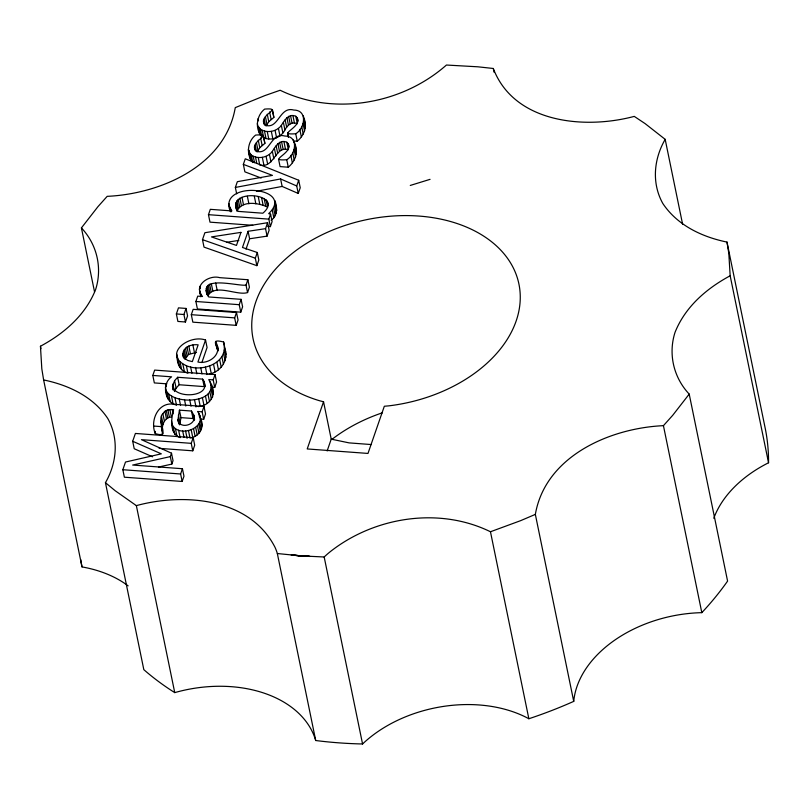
<?xml version="1.0" encoding="UTF-8"?>
<svg xmlns="http://www.w3.org/2000/svg" width="809" height="809" viewBox="0 0 809 809"><rect width="100%" height="100%" fill="white"/><g stroke="black" fill="none" stroke-linecap="round" stroke-linejoin="round"><path stroke-width="1.21" d="M201.866 362.574L207.074 347.516L205.537 340.033C188.922 333.955 161.962 354.382 186.373 365.708C202.452 372.747 229.362 362.725 223.608 341.985C211.837 339.032 215.376 342.824 218.076 350.954L215.548 341.711M209.106 374.051C220.179 372.282 228.714 360.46 225.145 349.468M251.296 155.095C257.808 159.515 267.678 157.755 272.35 151.414C275.434 146.419 279.742 138.986 286.791 142.232L288.196 143.8C293.586 153.245 266.353 161.193 286.74 159.727C295.922 154.357 298.956 136.094 284.798 136.033C270.509 131.918 269.781 155.379 256.625 151.303L255.199 149.796C249.819 141.12 274.888 133.586 255.634 135.073C247.271 141.535 246.057 154.752 252.823 162.579L251.296 155.095L248.798 151.667L248.343 149.554M278.549 159.13L280.086 166.603L288.277 167.21C295.032 161.648 298.683 152.395 294.891 143.992M260.286 129.116C266.798 133.536 276.678 131.776 281.34 125.425C284.424 120.44 288.732 113.007 295.781 116.253L297.186 117.821C302.576 127.266 275.353 135.214 295.73 133.748C304.912 128.378 307.946 110.115 293.788 110.054C279.499 105.939 278.771 129.4 265.615 125.324L264.189 123.817C258.809 115.141 283.878 107.607 264.634 109.094C256.402 115.566 254.805 128.762 261.823 136.6L260.286 129.116L257.788 125.688L257.333 123.575M293.758 140.968L297.267 141.231C304.032 135.669 307.673 126.416 303.891 118.013M179.102 437.234C169.405 432.744 171.205 418.233 173.611 409.708C169.647 409.142 164.965 409.799 162.862 413.702C155.581 420.184 171.741 439.257 155.247 433.533C149.746 420.538 158.311 401.203 174.329 404.318L203.979 406.502L205.516 413.986L203.676 419.295L200.207 419.042M155.247 433.533L155.338 431.369M249.88 157.037L249.981 154.701M258.971 128.722L259.325 133.161M178.819 423.967L177.929 419.8L179.436 410.143L191.47 411.033L193.806 415.138L194.463 418.344M179.699 424.877L180.973 417.626L179.436 410.143M247.554 292.555L249.405 287.205L247.867 279.732L219.735 277.659C209.035 274.494 192.643 285.516 202.543 296.498L197.73 296.145L195.879 301.484L197.416 308.967L240.758 312.163L242.609 306.823L241.072 299.34L208.712 296.954C195.556 273.725 239.09 286.73 246.017 285.071L247.554 292.555C237.189 296.094 215.073 283.008 207.862 295.801L206.325 288.328M162.306 428.608C162.457 423.42 165.471 417.07 171.387 417.06L169.86 409.576M235.611 204.768C237.624 188.537 283.383 195.738 262.854 213.212L238.018 211.371L235.884 207.064L235.611 204.768L236.926 211.179M193.806 415.138C197.396 424.867 179.355 429.973 177.929 419.8M175.644 404.884C164.379 401.325 161.729 383.476 171.589 376.832L152.81 375.437L154.661 370.097L215.042 374.557L216.569 382.03L214.729 387.38L211.402 387.127M267.86 226.419L270.378 226.611L272.107 221.605L270.57 214.122L268.679 213.637C296.954 186.606 216.761 179.709 230.383 211.584M271.106 220.25C277.831 215.831 277.356 207.205 274.868 200.501M171.973 424.108C178.304 439.499 209.976 426.95 197.517 411.478L202.139 411.821L203.676 419.295M188.457 430.479L189.994 437.962C199.206 436.991 205.152 427 200.511 418.475M165.734 389.766C172.58 406.3 221.959 403.024 208.762 379.573L213.192 379.896L214.729 387.38M198.104 406.583C209.743 405.865 216.974 394.984 211.351 384.164M172.479 386.065L174.582 380.705L177.646 377.277L202.634 379.118C214.597 397.148 175.159 399.798 172.479 386.065L173.136 389.271M182.935 353.776C183.643 346.474 191.915 344.078 198.144 344.826L192.33 361.623L187.779 360.47L184.624 358.377L183.016 355.475L182.935 353.776L183.815 358.043M81.416 227.905C97.009 244.47 102.541 267.921 95.593 289.632C85.441 315.136 64.144 333.5 40.45 346.232L41.815 368.813L43.625 379.937C68.674 385.114 93.136 396.622 107.749 418.445C119.115 438.7 116.86 462.96 105.443 482.67L143.82 669.65A348.568 240.819 -11.6 0 0 174.734 692.615A116.193 80.273 -11.6 0 1 315.712 740.518A348.568 240.819 -11.6 0 0 362.563 743.977A116.193 80.273 -11.6 0 1 528.853 718.746A348.568 240.819 -11.6 0 0 573.723 701.373L535.346 514.382C545.468 456.043 610.006 428.092 663.431 425.665L672.663 415.371L689.207 394.104C673.614 377.55 668.072 354.089 675.019 332.388C685.172 306.884 706.469 288.52 730.163 275.778L728.798 253.197L726.988 242.083C701.939 236.906 677.477 225.387 662.874 203.575C651.508 183.309 653.753 159.06 665.18 139.35L645.137 123.635L634.256 116.385C584.907 129.602 514.2 123.302 493.288 68.482L477.856 66.803L446.437 65.033C402.083 104.179 333.965 116.375 280.147 90.254L264.917 95.583L235.267 107.627C225.145 165.966 160.607 193.917 107.182 196.344L97.96 206.649L81.416 227.905L94.542 291.877M252.762 225.306L209.996 222.151L208.459 214.678L210.31 209.329L231.89 210.927L229.291 206.244M176.362 313.953L178.465 307.865L186.03 308.431L187.567 315.904L185.463 321.992L177.899 321.436L176.362 313.953L183.926 314.509L185.463 321.992M192.764 450.815L191.227 443.342L141.433 439.661L171.498 453.192L170.315 456.61L132.656 465.054L182.44 468.724L183.977 476.198L182.156 481.456L124.374 477.199L122.837 469.716L125.496 462.04L161.325 453.839L132.686 441.269L135.396 433.452L193.179 437.709L194.706 445.193L192.764 450.815L159.151 448.338M267.607 222.708L265.544 228.654L248.08 231.293L242.478 247.473L257.292 252.499L258.829 259.982L256.858 265.665L204.02 247.129L202.483 239.656L204.879 232.719L267.607 222.708L269.134 230.191L267.081 236.127L249.607 238.776L246.007 249.172M183.926 314.509L186.03 308.431M191.308 314.681L193.159 309.331L236.511 312.527L238.048 320.01L236.198 325.36L192.845 322.154L191.308 314.681L234.661 317.876L236.198 325.36M236.673 193.857L235.358 187.445L237.35 181.681L272.451 175.381L243.347 164.369L245.279 158.797L298.693 180.255L300.23 187.739L298.248 193.452L282.139 186.434L256.453 191.258M162.66 434.079L160.769 421.125M257.161 151.859L259.8 147.723L264.877 143.415L263.431 135.649M266.161 125.88L268.79 121.744L273.867 117.436L272.431 109.67M205.537 340.033L197.922 362.038C208.479 364.414 222.03 355.03 216.549 343.471M158.483 467.076L171.852 464.083L173.035 460.675L171.498 453.192M217.075 349.185L215.649 341.398M182.156 481.456L180.619 473.983L182.44 468.724M191.227 443.342L193.179 437.709M202.139 411.821L203.979 406.502M213.192 379.896L215.042 374.557M234.661 317.876L236.511 312.527M240.758 312.163L239.221 304.69L241.072 299.34M246.017 285.071L247.867 279.732M256.858 265.665L255.32 258.182L257.292 252.499M270.378 226.611L268.841 219.128L270.57 214.122M298.248 193.452L296.721 185.969L298.693 180.255M323.549 401.76L307.218 448.944L367.984 453.434L384.326 406.249L388.805 405.855A135.71 93.763 -11.6 0 0 511.419 264.381A135.71 93.763 -11.6 0 0 298.561 248.676A135.71 93.763 -11.6 0 0 319.555 400.738L323.549 401.76L331.225 439.156L327.139 450.957M196.526 352.39L188.558 354.443L184.937 359.267L183.4 351.784M266.03 199.651L267.567 207.134C258.86 202.938 243.276 200.268 237.553 210.016L236.026 202.543M174.431 391.576L176.119 388.189L179.173 384.75L204.171 386.601L202.634 379.118M263.724 137.773C271.541 141.14 281.138 137.581 284.94 129.946C287.124 125.304 291.998 121.229 297.318 123.726L295.781 116.253M258.223 157.482L259.76 164.955C274.13 168.97 275.08 145.519 288.328 149.705L286.791 142.232M535.346 514.382L520.672 520.642L490.466 531.756C439.388 506.707 375.042 516.718 330.77 551.273A92.984 64.245 -11.6 0 0 324.176 556.986L300.543 555.854L277.335 553.528A92.954 64.224 -11.6 0 0 274.929 547.147C249.728 498.02 184.189 492.62 136.357 505.625L115.161 490.719L105.443 482.67M410.274 185.443L430.064 179.345M235.358 187.445L280.602 178.951L296.721 185.969M226.53 242.306L238.827 240.425M371.291 444.556L349.134 442.887L331.225 439.156M298.986 555.732L308.381 556.37L292.757 555.217L309.958 556.44L291.21 555.065M208.459 214.678L268.841 219.128M195.879 301.484L239.221 304.69M166.866 383.84L154.337 382.92L152.81 375.437M180.973 417.626L193.007 418.506L194.17 420.559M153.71 426.06L161.122 426.606M122.837 469.716L180.619 473.983M202.483 239.656L255.32 258.182M261.176 178.01L244.884 171.852L243.347 164.369M152.547 456.792L134.223 448.742L132.686 441.269M177.009 357.082C177.252 364.101 180.599 371.341 187.91 373.192L186.373 365.708M275.566 206.386L276.395 207.984M305.418 125.496L303.355 115.889M296.428 151.475L294.355 141.868M202.048 425.959L199.904 415.614M726.988 242.083L765.375 429.063A348.568 240.819 -11.6 0 1 768.55 462.768A116.193 80.273 -11.6 0 0 713.791 518.276M730.163 275.778L768.55 462.768M665.18 139.35L682.604 224.235M689.207 394.104L727.584 581.095A348.568 240.819 -11.6 0 1 701.818 612.656A116.193 80.273 -11.6 0 0 573.733 701.373M663.431 425.665L701.818 612.656M493.288 68.482L494.046 72.173M490.466 531.756L528.853 718.746M303.81 120.49L305.337 127.964M303.031 123.474L304.568 130.957M301.676 126.538L303.213 134.011M299.805 129.339L301.342 136.822M297.186 117.821L297.843 121.026M292.909 115.586L294.446 123.069M295.73 133.748L297.267 141.231M290.542 115.677L292.069 123.16M288.631 116.334L290.168 123.817M294.81 146.469L296.347 153.953M293.273 139.927L293.718 142.06M294.041 149.453L295.568 156.936M286.922 117.679L288.449 125.162M292.676 152.517L294.213 159.99M285.142 119.853L286.679 127.326M287.64 132.858L288.297 136.064M287.549 133.141L288.419 137.419M290.815 155.318L292.352 162.801M288.196 143.8L288.853 147.005M283.403 122.462L284.94 129.946M281.34 125.425L282.877 132.909M283.919 141.565L285.446 149.048M286.74 159.727L288.277 167.21M281.542 141.656L283.079 149.139M278.427 128.439L279.965 135.912M279.631 142.313L281.168 149.796M272.33 109.953L273.867 117.436M275.07 130.391L276.607 137.864M277.922 143.658L279.459 151.141M269.599 111.976L271.136 119.449M276.152 145.832L277.689 153.305M271.318 131.382L272.855 138.855M274.413 148.441L275.94 155.925M280.602 178.951L282.139 186.434M267.263 114.261L268.79 121.744M265.423 116.718L266.96 124.192M272.35 151.414L273.887 158.888M267.223 131.503L268.76 138.976M264.219 119.236L265.534 125.648M263.754 121.704L264.412 124.91M269.427 154.418L270.964 161.891M264.492 131.088L266.03 138.572M262.187 130.3L264.877 143.415M266.07 156.37L267.607 163.853M258.091 118.67L258.526 120.804M275.222 203.079L276.749 210.552M258.799 127.559L260.336 135.032M260.609 137.955L262.146 145.438M274.676 205.83L276.213 213.313M273.634 208.216L275.171 215.69M262.318 157.361L263.855 164.844M258.263 140.24L259.8 147.723M272.279 210.188L273.816 217.661M256.433 142.697L257.97 150.171M267.324 201.057L268.204 205.334M255.229 145.215L256.544 151.627M254.764 147.683L255.422 150.889M264.118 198.468L265.655 205.951M255.502 157.067L256.817 163.479M253.187 156.279L254.511 162.69M261.54 197.527L263.067 205.011M265.544 228.654L267.081 236.127M249.101 150.423L249.536 152.567M249.799 153.538L251.336 161.011M258.273 196.84L259.81 204.323M248.798 151.667L250.335 159.14M254.35 196.405L255.877 203.878M324.176 556.986L362.563 743.967M247.372 196.334L248.909 203.807M241.972 197.265L243.499 204.748M248.08 231.293L249.607 238.776M239.868 198.134L241.395 205.617M238.17 199.307L239.707 206.78M236.895 200.774L238.422 208.247M235.884 207.064L236.329 209.197M230.343 208.651L231 211.857M228.937 203.635L230.474 211.119M277.335 553.528L315.712 740.518M215.69 283.059L217.227 290.532M223.608 341.985L225.6 351.885M224.376 347L225.913 354.473M211.28 283.565L212.818 291.038M224.295 349.892L225.832 357.366M209.582 284.232L211.119 291.715M223.496 353.108L225.033 360.592M208.226 285.203L209.753 292.676M221.888 356.668L223.426 364.141M207.144 286.538L208.682 294.011M205.992 290.37L206.871 294.648M217.429 346.05L218.086 349.255M219.704 359.742L221.241 367.225M216.933 362.341L218.47 369.824M199.863 286.416L200.298 288.56M200.794 293.94L201.229 296.074M199.378 288.975L200.915 296.448M199.712 291.452L200.804 296.792M213.576 364.465L215.113 371.938M209.713 366.062L211.25 373.536M211.685 386.611L213.222 394.084M210.38 381.909L211.038 385.114M211.483 387.248L211.918 389.382M211.109 389.483L212.646 396.956M205.425 367.084L206.952 374.567M209.875 391.94L211.412 399.424M207.974 394.165L209.511 401.638M203.949 381.201L205.041 386.55M200.693 367.539L202.007 373.95M205.456 396.066L206.993 403.539M192.886 344.968L194.423 352.441M202.371 397.583L203.908 405.056M195.535 367.428L196.85 373.839M188.821 346.009L190.358 353.482M198.68 398.726L200.217 406.209M187.021 346.97L188.558 354.443M190.6 366.801L191.915 373.212M185.514 348.224L187.041 355.707M198.761 413.359L199.641 417.636M199.772 422.227L201.31 429.7M184.3 349.812L185.837 357.295M194.453 399.474L195.99 406.957M198.852 424.118L200.389 431.601M183.016 355.475L183.461 357.608M197.477 425.878L199.004 433.351M194.18 417.383L194.615 419.527M182.874 364.151L184.401 371.634M195.687 427.435L197.224 434.918M189.71 399.777L191.025 406.189M191.47 411.033L193.007 418.506M180.083 362.119L181.62 369.602M193.563 428.76L195.1 436.243M176.807 354.18L179.638 367.205M191.177 429.771L192.714 437.244M184.472 399.616L185.787 406.027M177.646 377.277L179.173 384.75M179.244 398.948L180.559 405.36M185.564 430.863L187.101 438.336M174.582 380.705L176.119 388.189M182.662 430.843L183.977 437.254M172.893 384.093L174.208 390.504M174.977 397.806L176.504 405.279M178.405 415.007L179.942 422.49M172.671 387.845L173.116 389.978M171.518 396.228L173.045 403.711M178.607 430.186L180.144 437.669M172.216 409.607L173.096 413.884M168.727 394.286L170.264 401.76M175.472 428.881L177.009 436.364M165.916 384.487L166.351 386.621M166.866 392.183L168.403 399.656M165.4 387.157L167.271 397.239M173.257 426.879L174.795 434.362M171.569 421.095L173.51 431.591M167.888 409.87L169.425 417.353M166.26 410.456L167.797 417.929M164.915 411.285L166.452 418.769M162.862 413.702L164.399 421.176M170.315 456.61L171.852 464.083M161.517 416.716L163.054 424.199M161.234 426.292L162.771 433.766M136.357 505.625L174.744 692.615M40.45 346.232L40.956 348.689M43.625 379.937L82.012 566.917A116.193 80.273 -11.6 0 1 128.135 585.858M178.344 361.663L178.536 364.566M82.002 566.917A348.568 240.819 -11.6 0 1 80.718 559.525M331.973 439.348A135.71 93.763 -11.6 0 1 382.505 412.752M240.971 232.375L236.461 245.42L211.473 236.906L240.971 232.375"/></g></svg>
